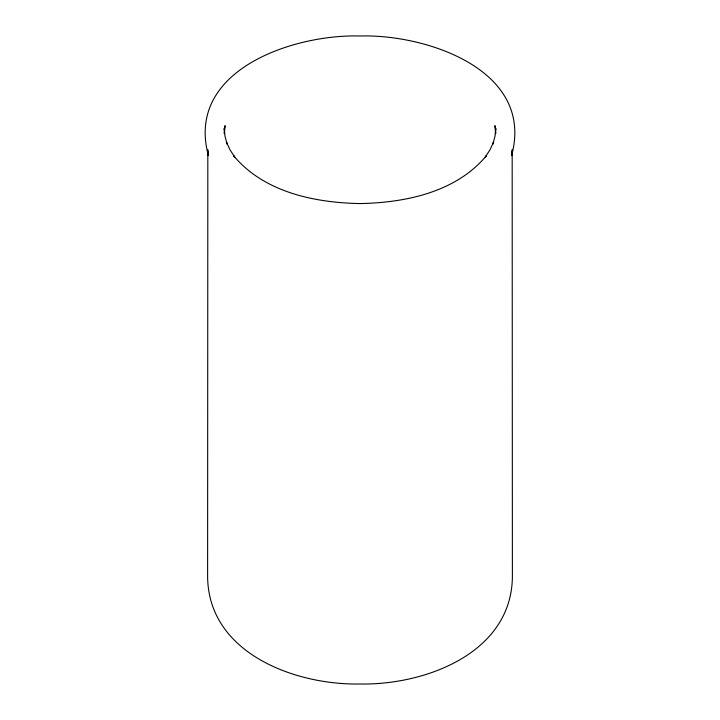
<?xml version="1.0" encoding="UTF-8"?>
<svg xmlns="http://www.w3.org/2000/svg" width="720" height="720" viewBox="0 0 720 720"><rect width="100%" height="100%" fill="white"/><g stroke="black" fill="none" stroke-linecap="round" stroke-linejoin="round"><path stroke-width="1.08" d="M512.172 150.867L512.388 576.432C511.848 653.292 424.755 685.26 360 684C295.245 685.26 208.152 653.292 207.612 576.432L207.828 150.867M512.118 149.634L511.569 155.691C535.068 69.849 425.853 33.975 360 36C294.147 33.975 184.932 69.849 208.431 155.691L207.882 149.634M224.334 129.888L225.054 125.631L224.334 133.722L224.262 128.124L224.982 136.215L227.142 144.18L226.413 141.966L229.95 149.724L234.747 157.122L233.496 155.592C263.799 192.195 314.658 202.752 360 203.562C405.342 202.752 456.201 192.195 486.504 155.592L485.253 157.122L490.05 149.724L493.587 141.966L492.858 144.18L495.018 136.215L495.738 128.124L495.666 133.722L494.946 125.631L495.666 129.888"/></g></svg>
